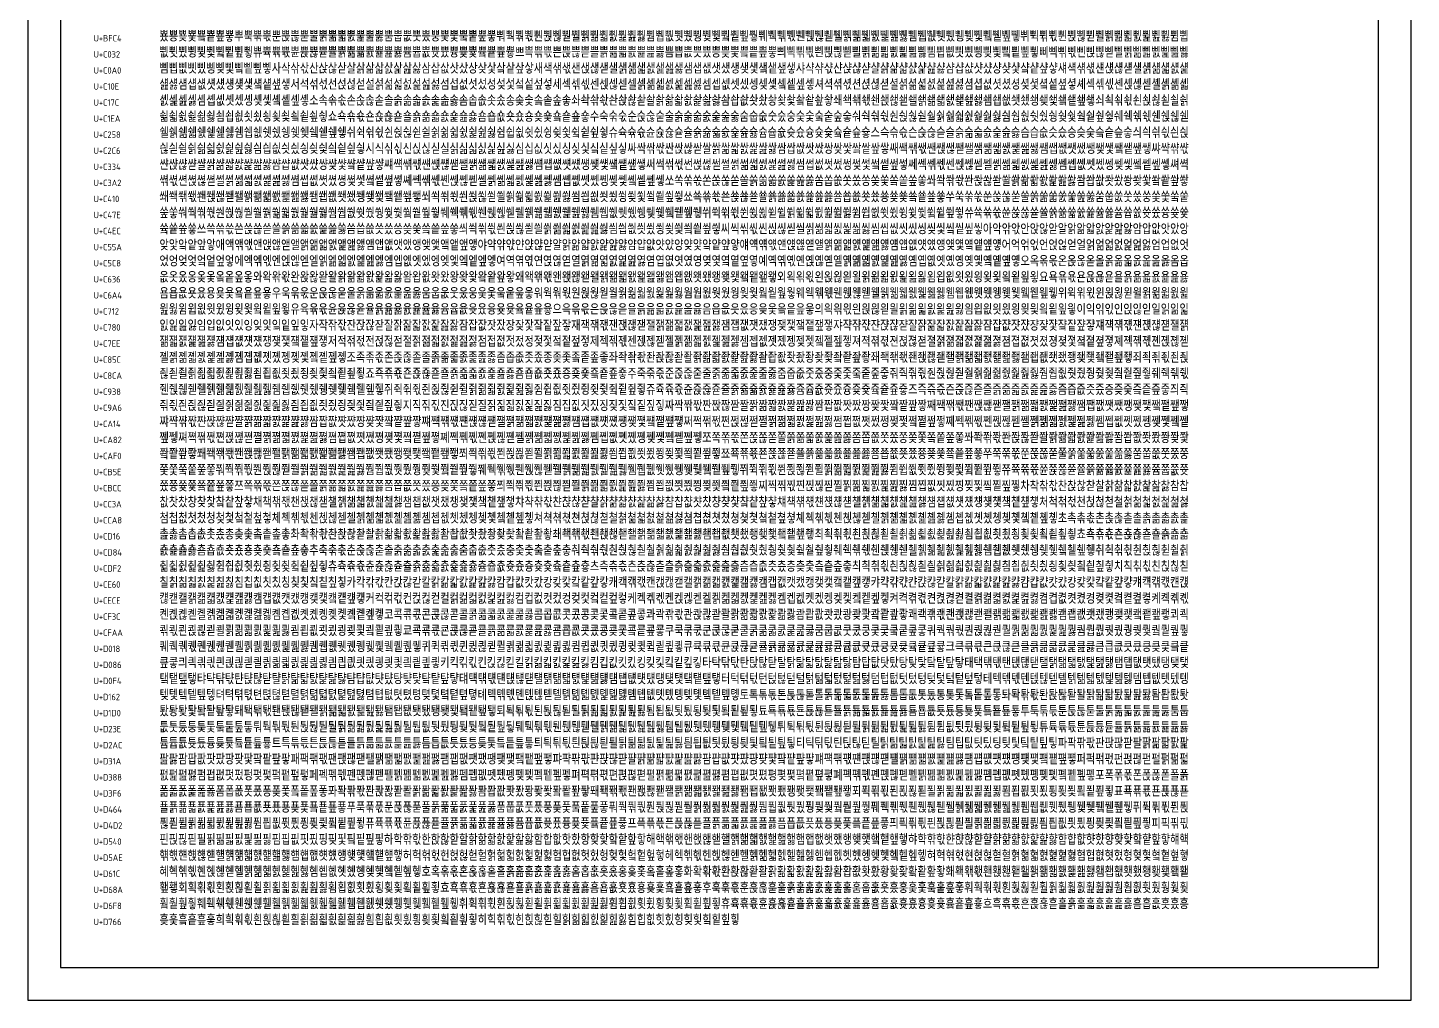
# Model space of a CAD drawing. Extents: x 0 to 2140, y 0 to 594.
# Drawn here: x 1720 to 2140, y 0 to 295.1 of the extents above; entities that cross this region are included whole.
import ezdxf

# ---------------------------------------------------------------- set-up
doc = ezdxf.new("R2010")
doc.units = 0
for name, color, linetype, true_color in [('FRAME', 7, 'Continuous', 0xffffff), ('NOTE', 7, 'Continuous', 0xc0c0c0), ('TEXT', 7, 'Continuous', 0xffffff)]:
    doc.layers.add(name, color=color, linetype=linetype, true_color=true_color)
doc.styles.add('MC_KR', font='tssdeng.shx', dxfattribs={"bigfont": 'minicad_kr.shx'})
doc.styles.get("Standard").update_dxf_attribs({"font": 'tssdeng.shx', "bigfont": 'TSSDCHN.SHX'})

msp = doc.modelspace()

# ---------------------------------------------------------------- linework, layer by layer
at = {"layer": 'FRAME'}
for p, q in [((1720, 594), (1720, 0)), ((2140, 0), (2140, 594)), ((1730, 584), (1730, 10)), ((2130, 10), (2130, 584)), ((1730, 10), (2130, 10)), ((1720, 0), (2140, 0))]:
    msp.add_line(p, q, dxfattribs=at)

# ---------------------------------------------------------------- texts
at = {"layer": 'NOTE'}
for s, p in [('U+BFC4', (1740, 290.9375)), ('U+C032', (1740, 286.0625)), ('U+C0A0', (1740, 281.1875)), ('U+C10E', (1740, 276.3125)), ('U+C17C', (1740, 271.4375)), ('U+C1EA', (1740, 266.5625)), ('U+C258', (1740, 261.6875)), ('U+C2C6', (1740, 256.8125)), ('U+C334', (1740, 251.9375)), ('U+C3A2', (1740, 247.0625)), ('U+C410', (1740, 242.1875)), ('U+C47E', (1740, 237.3125)), ('U+C4EC', (1740, 232.4375)), ('U+C55A', (1740, 227.5625)), ('U+C5C8', (1740, 222.6875)), ('U+C636', (1740, 217.8125)), ('U+C6A4', (1740, 212.9375)), ('U+C712', (1740, 208.0625)), ('U+C780', (1740, 203.1875)), ('U+C7EE', (1740, 198.3125)), ('U+C85C', (1740, 193.4375)), ('U+C8CA', (1740, 188.5625)), ('U+C938', (1740, 183.6875)), ('U+C9A6', (1740, 178.8125)), ('U+CA14', (1740, 173.9375)), ('U+CA82', (1740, 169.0625)), ('U+CAF0', (1740, 164.1875)), ('U+CB5E', (1740, 159.3125)), ('U+CBCC', (1740, 154.4375)), ('U+CC3A', (1740, 149.5625)), ('U+CCA8', (1740, 144.6875)), ('U+CD16', (1740, 139.8125)), ('U+CD84', (1740, 134.9375)), ('U+CDF2', (1740, 130.0625)), ('U+CE60', (1740, 125.1875)), ('U+CECE', (1740, 120.3125)), ('U+CF3C', (1740, 115.4375)), ('U+CFAA', (1740, 110.5625)), ('U+D018', (1740, 105.6875)), ('U+D086', (1740, 100.8125)), ('U+D0F4', (1740, 95.9375)), ('U+D162', (1740, 91.0625)), ('U+D1D0', (1740, 86.1875)), ('U+D23E', (1740, 81.3125)), ('U+D2AC', (1740, 76.4375)), ('U+D31A', (1740, 71.5625)), ('U+D388', (1740, 66.6875)), ('U+D3F6', (1740, 61.8125)), ('U+D464', (1740, 56.9375)), ('U+D4D2', (1740, 52.0625)), ('U+D540', (1740, 47.1875)), ('U+D5AE', (1740, 42.3125)), ('U+D61C', (1740, 37.4375)), ('U+D68A', (1740, 32.5625)), ('U+D6F8', (1740, 27.6875)), ('U+D766', (1740, 22.8125))]:
    msp.add_text(s, height=1.95, dxfattribs=at).set_placement(p)
at = {"layer": 'TEXT', "style": 'MC_KR'}
for s, p in [('뿄뿅뿆뿇뿈뿉뿊뿋뿌뿍뿎뿏뿐뿑뿒뿓뿔뿕뿖뿗뿘뿙뿚뿛뿜뿝뿞뿟뿠뿡뿢뿣뿤뿥뿦뿧뿨뿩뿪뿫뿬뿭뿮뿯뿰뿱뿲뿳뿴뿵뿶뿷뿸뿹뿺뿻뿼뿽뿾뿿쀀쀁쀂쀃쀄쀅쀆쀇쀈쀉쀊쀋쀌쀍쀎쀏쀐쀑쀒쀓쀔쀕쀖쀗쀘쀙쀚쀛쀜쀝쀞쀟쀠쀡쀢쀣쀤쀥쀦쀧쀨쀩쀪쀫쀬쀭쀮쀯쀰쀱', (1760, 290.9375)), ('쀲쀳쀴쀵쀶쀷쀸쀹쀺쀻쀼쀽쀾쀿쁀쁁쁂쁃쁄쁅쁆쁇쁈쁉쁊쁋쁌쁍쁎쁏쁐쁑쁒쁓쁔쁕쁖쁗쁘쁙쁚쁛쁜쁝쁞쁟쁠쁡쁢쁣쁤쁥쁦쁧쁨쁩쁪쁫쁬쁭쁮쁯쁰쁱쁲쁳쁴쁵쁶쁷쁸쁹쁺쁻쁼쁽쁾쁿삀삁삂삃삄삅삆삇삈삉삊삋삌삍삎삏삐삑삒삓삔삕삖삗삘삙삚삛삜삝삞삟', (1760, 286.0625)), ('삠삡삢삣삤삥삦삧삨삩삪삫사삭삮삯산삱삲삳살삵삶삷삸삹삺삻삼삽삾삿샀상샂샃샄샅샆샇새색샊샋샌샍샎샏샐샑샒샓샔샕샖샗샘샙샚샛샜생샞샟샠샡샢샣샤샥샦샧샨샩샪샫샬샭샮샯샰샱샲샳샴샵샶샷샸샹샺샻샼샽샾샿섀섁섂섃섄섅섆섇섈섉섊섋섌섍', (1760, 281.1875)), ('섎섏섐섑섒섓섔섕섖섗섘섙섚섛서석섞섟선섡섢섣설섥섦섧섨섩섪섫섬섭섮섯섰성섲섳섴섵섶섷세섹섺섻센섽섾섿셀셁셂셃셄셅셆셇셈셉셊셋셌셍셎셏셐셑셒셓셔셕셖셗션셙셚셛셜셝셞셟셠셡셢셣셤셥셦셧셨셩셪셫셬셭셮셯셰셱셲셳셴셵셶셷셸셹셺셻', (1760, 276.3125)), ('셼셽셾셿솀솁솂솃솄솅솆솇솈솉솊솋소속솎솏손솑솒솓솔솕솖솗솘솙솚솛솜솝솞솟솠송솢솣솤솥솦솧솨솩솪솫솬솭솮솯솰솱솲솳솴솵솶솷솸솹솺솻솼솽솾솿쇀쇁쇂쇃쇄쇅쇆쇇쇈쇉쇊쇋쇌쇍쇎쇏쇐쇑쇒쇓쇔쇕쇖쇗쇘쇙쇚쇛쇜쇝쇞쇟쇠쇡쇢쇣쇤쇥쇦쇧쇨쇩', (1760, 271.4375)), ('쇪쇫쇬쇭쇮쇯쇰쇱쇲쇳쇴쇵쇶쇷쇸쇹쇺쇻쇼쇽쇾쇿숀숁숂숃숄숅숆숇숈숉숊숋숌숍숎숏숐숑숒숓숔숕숖숗수숙숚숛순숝숞숟술숡숢숣숤숥숦숧숨숩숪숫숬숭숮숯숰숱숲숳숴숵숶숷숸숹숺숻숼숽숾숿쉀쉁쉂쉃쉄쉅쉆쉇쉈쉉쉊쉋쉌쉍쉎쉏쉐쉑쉒쉓쉔쉕쉖쉗', (1760, 266.5625)), ('쉘쉙쉚쉛쉜쉝쉞쉟쉠쉡쉢쉣쉤쉥쉦쉧쉨쉩쉪쉫쉬쉭쉮쉯쉰쉱쉲쉳쉴쉵쉶쉷쉸쉹쉺쉻쉼쉽쉾쉿슀슁슂슃슄슅슆슇슈슉슊슋슌슍슎슏슐슑슒슓슔슕슖슗슘슙슚슛슜슝슞슟슠슡슢슣스슥슦슧슨슩슪슫슬슭슮슯슰슱슲슳슴습슶슷슸승슺슻슼슽슾슿싀싁싂싃싄싅', (1760, 261.6875)), ('싆싇싈싉싊싋싌싍싎싏싐싑싒싓싔싕싖싗싘싙싚싛시식싞싟신싡싢싣실싥싦싧싨싩싪싫심십싮싯싰싱싲싳싴싵싶싷싸싹싺싻싼싽싾싿쌀쌁쌂쌃쌄쌅쌆쌇쌈쌉쌊쌋쌌쌍쌎쌏쌐쌑쌒쌓쌔쌕쌖쌗쌘쌙쌚쌛쌜쌝쌞쌟쌠쌡쌢쌣쌤쌥쌦쌧쌨쌩쌪쌫쌬쌭쌮쌯쌰쌱쌲쌳', (1760, 256.8125)), ('쌴쌵쌶쌷쌸쌹쌺쌻쌼쌽쌾쌿썀썁썂썃썄썅썆썇썈썉썊썋썌썍썎썏썐썑썒썓썔썕썖썗썘썙썚썛썜썝썞썟썠썡썢썣썤썥썦썧써썩썪썫썬썭썮썯썰썱썲썳썴썵썶썷썸썹썺썻썼썽썾썿쎀쎁쎂쎃쎄쎅쎆쎇쎈쎉쎊쎋쎌쎍쎎쎏쎐쎑쎒쎓쎔쎕쎖쎗쎘쎙쎚쎛쎜쎝쎞쎟쎠쎡', (1760, 251.9375)), ('쎢쎣쎤쎥쎦쎧쎨쎩쎪쎫쎬쎭쎮쎯쎰쎱쎲쎳쎴쎵쎶쎷쎸쎹쎺쎻쎼쎽쎾쎿쏀쏁쏂쏃쏄쏅쏆쏇쏈쏉쏊쏋쏌쏍쏎쏏쏐쏑쏒쏓쏔쏕쏖쏗쏘쏙쏚쏛쏜쏝쏞쏟쏠쏡쏢쏣쏤쏥쏦쏧쏨쏩쏪쏫쏬쏭쏮쏯쏰쏱쏲쏳쏴쏵쏶쏷쏸쏹쏺쏻쏼쏽쏾쏿쐀쐁쐂쐃쐄쐅쐆쐇쐈쐉쐊쐋쐌쐍쐎쐏', (1760, 247.0625)), ('쐐쐑쐒쐓쐔쐕쐖쐗쐘쐙쐚쐛쐜쐝쐞쐟쐠쐡쐢쐣쐤쐥쐦쐧쐨쐩쐪쐫쐬쐭쐮쐯쐰쐱쐲쐳쐴쐵쐶쐷쐸쐹쐺쐻쐼쐽쐾쐿쑀쑁쑂쑃쑄쑅쑆쑇쑈쑉쑊쑋쑌쑍쑎쑏쑐쑑쑒쑓쑔쑕쑖쑗쑘쑙쑚쑛쑜쑝쑞쑟쑠쑡쑢쑣쑤쑥쑦쑧쑨쑩쑪쑫쑬쑭쑮쑯쑰쑱쑲쑳쑴쑵쑶쑷쑸쑹쑺쑻쑼쑽', (1760, 242.1875)), ('쑾쑿쒀쒁쒂쒃쒄쒅쒆쒇쒈쒉쒊쒋쒌쒍쒎쒏쒐쒑쒒쒓쒔쒕쒖쒗쒘쒙쒚쒛쒜쒝쒞쒟쒠쒡쒢쒣쒤쒥쒦쒧쒨쒩쒪쒫쒬쒭쒮쒯쒰쒱쒲쒳쒴쒵쒶쒷쒸쒹쒺쒻쒼쒽쒾쒿쓀쓁쓂쓃쓄쓅쓆쓇쓈쓉쓊쓋쓌쓍쓎쓏쓐쓑쓒쓓쓔쓕쓖쓗쓘쓙쓚쓛쓜쓝쓞쓟쓠쓡쓢쓣쓤쓥쓦쓧쓨쓩쓪쓫', (1760, 237.3125)), ('쓬쓭쓮쓯쓰쓱쓲쓳쓴쓵쓶쓷쓸쓹쓺쓻쓼쓽쓾쓿씀씁씂씃씄씅씆씇씈씉씊씋씌씍씎씏씐씑씒씓씔씕씖씗씘씙씚씛씜씝씞씟씠씡씢씣씤씥씦씧씨씩씪씫씬씭씮씯씰씱씲씳씴씵씶씷씸씹씺씻씼씽씾씿앀앁앂앃아악앆앇안앉않앋알앍앎앏앐앑앒앓암압앖앗았앙', (1760, 232.4375)), ('앚앛앜앝앞앟애액앢앣앤앥앦앧앨앩앪앫앬앭앮앯앰앱앲앳앴앵앶앷앸앹앺앻야약앾앿얀얁얂얃얄얅얆얇얈얉얊얋얌얍얎얏얐양얒얓얔얕얖얗얘얙얚얛얜얝얞얟얠얡얢얣얤얥얦얧얨얩얪얫얬얭얮얯얰얱얲얳어억얶얷언얹얺얻얼얽얾얿엀엁엂엃엄업없엇', (1760, 227.5625)), ('었엉엊엋엌엍엎엏에엑엒엓엔엕엖엗엘엙엚엛엜엝엞엟엠엡엢엣엤엥엦엧엨엩엪엫여역엮엯연엱엲엳열엵엶엷엸엹엺엻염엽엾엿였영옂옃옄옅옆옇예옉옊옋옌옍옎옏옐옑옒옓옔옕옖옗옘옙옚옛옜옝옞옟옠옡옢옣오옥옦옧온옩옪옫올옭옮옯옰옱옲옳옴옵', (1760, 222.6875)), ('옶옷옸옹옺옻옼옽옾옿와왁왂왃완왅왆왇왈왉왊왋왌왍왎왏왐왑왒왓왔왕왖왗왘왙왚왛왜왝왞왟왠왡왢왣왤왥왦왧왨왩왪왫왬왭왮왯왰왱왲왳왴왵왶왷외왹왺왻왼왽왾왿욀욁욂욃욄욅욆욇욈욉욊욋욌욍욎욏욐욑욒욓요욕욖욗욘욙욚욛욜욝욞욟욠욡욢욣', (1760, 217.8125)), ('욤욥욦욧욨용욪욫욬욭욮욯우욱욲욳운욵욶욷울욹욺욻욼욽욾욿움웁웂웃웄웅웆웇웈웉웊웋워웍웎웏원웑웒웓월웕웖웗웘웙웚웛웜웝웞웟웠웡웢웣웤웥웦웧웨웩웪웫웬웭웮웯웰웱웲웳웴웵웶웷웸웹웺웻웼웽웾웿윀윁윂윃위윅윆윇윈윉윊윋윌윍윎윏윐윑', (1760, 212.9375)), ('윒윓윔윕윖윗윘윙윚윛윜윝윞윟유육윢윣윤윥윦윧율윩윪윫윬윭윮윯윰윱윲윳윴융윶윷윸윹윺윻으윽윾윿은읁읂읃을읅읆읇읈읉읊읋음읍읎읏읐응읒읓읔읕읖읗의읙읚읛읜읝읞읟읠읡읢읣읤읥읦읧읨읩읪읫읬읭읮읯읰읱읲읳이익읶읷인읹읺읻일읽읾읿', (1760, 208.0625)), ('잀잁잂잃임입잆잇있잉잊잋잌잍잎잏자작잒잓잔잕잖잗잘잙잚잛잜잝잞잟잠잡잢잣잤장잦잧잨잩잪잫재잭잮잯잰잱잲잳잴잵잶잷잸잹잺잻잼잽잾잿쟀쟁쟂쟃쟄쟅쟆쟇쟈쟉쟊쟋쟌쟍쟎쟏쟐쟑쟒쟓쟔쟕쟖쟗쟘쟙쟚쟛쟜쟝쟞쟟쟠쟡쟢쟣쟤쟥쟦쟧쟨쟩쟪쟫쟬쟭', (1760, 203.1875)), ('쟮쟯쟰쟱쟲쟳쟴쟵쟶쟷쟸쟹쟺쟻쟼쟽쟾쟿저적젂젃전젅젆젇절젉젊젋젌젍젎젏점접젒젓젔정젖젗젘젙젚젛제젝젞젟젠젡젢젣젤젥젦젧젨젩젪젫젬젭젮젯젰젱젲젳젴젵젶젷져젹젺젻젼젽젾젿졀졁졂졃졄졅졆졇졈졉졊졋졌졍졎졏졐졑졒졓졔졕졖졗졘졙졚졛', (1760, 198.3125)), ('졜졝졞졟졠졡졢졣졤졥졦졧졨졩졪졫졬졭졮졯조족졲졳존졵졶졷졸졹졺졻졼졽졾졿좀좁좂좃좄종좆좇좈좉좊좋좌좍좎좏좐좑좒좓좔좕좖좗좘좙좚좛좜좝좞좟좠좡좢좣좤좥좦좧좨좩좪좫좬좭좮좯좰좱좲좳좴좵좶좷좸좹좺좻좼좽좾좿죀죁죂죃죄죅죆죇죈죉', (1760, 193.4375)), ('죊죋죌죍죎죏죐죑죒죓죔죕죖죗죘죙죚죛죜죝죞죟죠죡죢죣죤죥죦죧죨죩죪죫죬죭죮죯죰죱죲죳죴죵죶죷죸죹죺죻주죽죾죿준줁줂줃줄줅줆줇줈줉줊줋줌줍줎줏줐중줒줓줔줕줖줗줘줙줚줛줜줝줞줟줠줡줢줣줤줥줦줧줨줩줪줫줬줭줮줯줰줱줲줳줴줵줶줷', (1760, 188.5625)), ('줸줹줺줻줼줽줾줿쥀쥁쥂쥃쥄쥅쥆쥇쥈쥉쥊쥋쥌쥍쥎쥏쥐쥑쥒쥓쥔쥕쥖쥗쥘쥙쥚쥛쥜쥝쥞쥟쥠쥡쥢쥣쥤쥥쥦쥧쥨쥩쥪쥫쥬쥭쥮쥯쥰쥱쥲쥳쥴쥵쥶쥷쥸쥹쥺쥻쥼쥽쥾쥿즀즁즂즃즄즅즆즇즈즉즊즋즌즍즎즏즐즑즒즓즔즕즖즗즘즙즚즛즜증즞즟즠즡즢즣즤즥', (1760, 183.6875)), ('즦즧즨즩즪즫즬즭즮즯즰즱즲즳즴즵즶즷즸즹즺즻즼즽즾즿지직짂짃진짅짆짇질짉짊짋짌짍짎짏짐집짒짓짔징짖짗짘짙짚짛짜짝짞짟짠짡짢짣짤짥짦짧짨짩짪짫짬짭짮짯짰짱짲짳짴짵짶짷째짹짺짻짼짽짾짿쨀쨁쨂쨃쨄쨅쨆쨇쨈쨉쨊쨋쨌쨍쨎쨏쨐쨑쨒쨓', (1760, 178.8125)), ('쨔쨕쨖쨗쨘쨙쨚쨛쨜쨝쨞쨟쨠쨡쨢쨣쨤쨥쨦쨧쨨쨩쨪쨫쨬쨭쨮쨯쨰쨱쨲쨳쨴쨵쨶쨷쨸쨹쨺쨻쨼쨽쨾쨿쩀쩁쩂쩃쩄쩅쩆쩇쩈쩉쩊쩋쩌쩍쩎쩏쩐쩑쩒쩓쩔쩕쩖쩗쩘쩙쩚쩛쩜쩝쩞쩟쩠쩡쩢쩣쩤쩥쩦쩧쩨쩩쩪쩫쩬쩭쩮쩯쩰쩱쩲쩳쩴쩵쩶쩷쩸쩹쩺쩻쩼쩽쩾쩿쪀쪁', (1760, 173.9375)), ('쪂쪃쪄쪅쪆쪇쪈쪉쪊쪋쪌쪍쪎쪏쪐쪑쪒쪓쪔쪕쪖쪗쪘쪙쪚쪛쪜쪝쪞쪟쪠쪡쪢쪣쪤쪥쪦쪧쪨쪩쪪쪫쪬쪭쪮쪯쪰쪱쪲쪳쪴쪵쪶쪷쪸쪹쪺쪻쪼쪽쪾쪿쫀쫁쫂쫃쫄쫅쫆쫇쫈쫉쫊쫋쫌쫍쫎쫏쫐쫑쫒쫓쫔쫕쫖쫗쫘쫙쫚쫛쫜쫝쫞쫟쫠쫡쫢쫣쫤쫥쫦쫧쫨쫩쫪쫫쫬쫭쫮쫯', (1760, 169.0625)), ('쫰쫱쫲쫳쫴쫵쫶쫷쫸쫹쫺쫻쫼쫽쫾쫿쬀쬁쬂쬃쬄쬅쬆쬇쬈쬉쬊쬋쬌쬍쬎쬏쬐쬑쬒쬓쬔쬕쬖쬗쬘쬙쬚쬛쬜쬝쬞쬟쬠쬡쬢쬣쬤쬥쬦쬧쬨쬩쬪쬫쬬쬭쬮쬯쬰쬱쬲쬳쬴쬵쬶쬷쬸쬹쬺쬻쬼쬽쬾쬿쭀쭁쭂쭃쭄쭅쭆쭇쭈쭉쭊쭋쭌쭍쭎쭏쭐쭑쭒쭓쭔쭕쭖쭗쭘쭙쭚쭛쭜쭝', (1760, 164.1875)), ('쭞쭟쭠쭡쭢쭣쭤쭥쭦쭧쭨쭩쭪쭫쭬쭭쭮쭯쭰쭱쭲쭳쭴쭵쭶쭷쭸쭹쭺쭻쭼쭽쭾쭿쮀쮁쮂쮃쮄쮅쮆쮇쮈쮉쮊쮋쮌쮍쮎쮏쮐쮑쮒쮓쮔쮕쮖쮗쮘쮙쮚쮛쮜쮝쮞쮟쮠쮡쮢쮣쮤쮥쮦쮧쮨쮩쮪쮫쮬쮭쮮쮯쮰쮱쮲쮳쮴쮵쮶쮷쮸쮹쮺쮻쮼쮽쮾쮿쯀쯁쯂쯃쯄쯅쯆쯇쯈쯉쯊쯋', (1760, 159.3125)), ('쯌쯍쯎쯏쯐쯑쯒쯓쯔쯕쯖쯗쯘쯙쯚쯛쯜쯝쯞쯟쯠쯡쯢쯣쯤쯥쯦쯧쯨쯩쯪쯫쯬쯭쯮쯯쯰쯱쯲쯳쯴쯵쯶쯷쯸쯹쯺쯻쯼쯽쯾쯿찀찁찂찃찄찅찆찇찈찉찊찋찌찍찎찏찐찑찒찓찔찕찖찗찘찙찚찛찜찝찞찟찠찡찢찣찤찥찦찧차착찪찫찬찭찮찯찰찱찲찳찴찵찶찷참찹', (1760, 154.4375)), ('찺찻찼창찾찿챀챁챂챃채책챆챇챈챉챊챋챌챍챎챏챐챑챒챓챔챕챖챗챘챙챚챛챜챝챞챟챠챡챢챣챤챥챦챧챨챩챪챫챬챭챮챯챰챱챲챳챴챵챶챷챸챹챺챻챼챽챾챿첀첁첂첃첄첅첆첇첈첉첊첋첌첍첎첏첐첑첒첓첔첕첖첗처척첚첛천첝첞첟철첡첢첣첤첥첦첧', (1760, 149.5625)), ('첨첩첪첫첬청첮첯첰첱첲첳체첵첶첷첸첹첺첻첼첽첾첿쳀쳁쳂쳃쳄쳅쳆쳇쳈쳉쳊쳋쳌쳍쳎쳏쳐쳑쳒쳓쳔쳕쳖쳗쳘쳙쳚쳛쳜쳝쳞쳟쳠쳡쳢쳣쳤쳥쳦쳧쳨쳩쳪쳫쳬쳭쳮쳯쳰쳱쳲쳳쳴쳵쳶쳷쳸쳹쳺쳻쳼쳽쳾쳿촀촁촂촃촄촅촆촇초촉촊촋촌촍촎촏촐촑촒촓촔촕', (1760, 144.6875)), ('촖촗촘촙촚촛촜총촞촟촠촡촢촣촤촥촦촧촨촩촪촫촬촭촮촯촰촱촲촳촴촵촶촷촸촹촺촻촼촽촾촿쵀쵁쵂쵃쵄쵅쵆쵇쵈쵉쵊쵋쵌쵍쵎쵏쵐쵑쵒쵓쵔쵕쵖쵗쵘쵙쵚쵛최쵝쵞쵟쵠쵡쵢쵣쵤쵥쵦쵧쵨쵩쵪쵫쵬쵭쵮쵯쵰쵱쵲쵳쵴쵵쵶쵷쵸쵹쵺쵻쵼쵽쵾쵿춀춁춂춃', (1760, 139.8125)), ('춄춅춆춇춈춉춊춋춌춍춎춏춐춑춒춓추축춖춗춘춙춚춛출춝춞춟춠춡춢춣춤춥춦춧춨충춪춫춬춭춮춯춰춱춲춳춴춵춶춷춸춹춺춻춼춽춾춿췀췁췂췃췄췅췆췇췈췉췊췋췌췍췎췏췐췑췒췓췔췕췖췗췘췙췚췛췜췝췞췟췠췡췢췣췤췥췦췧취췩췪췫췬췭췮췯췰췱', (1760, 134.9375)), ('췲췳췴췵췶췷췸췹췺췻췼췽췾췿츀츁츂츃츄츅츆츇츈츉츊츋츌츍츎츏츐츑츒츓츔츕츖츗츘츙츚츛츜츝츞츟츠측츢츣츤츥츦츧츨츩츪츫츬츭츮츯츰츱츲츳츴층츶츷츸츹츺츻츼츽츾츿칀칁칂칃칄칅칆칇칈칉칊칋칌칍칎칏칐칑칒칓칔칕칖칗치칙칚칛친칝칞칟', (1760, 130.0625)), ('칠칡칢칣칤칥칦칧침칩칪칫칬칭칮칯칰칱칲칳카칵칶칷칸칹칺칻칼칽칾칿캀캁캂캃캄캅캆캇캈캉캊캋캌캍캎캏캐캑캒캓캔캕캖캗캘캙캚캛캜캝캞캟캠캡캢캣캤캥캦캧캨캩캪캫캬캭캮캯캰캱캲캳캴캵캶캷캸캹캺캻캼캽캾캿컀컁컂컃컄컅컆컇컈컉컊컋컌컍', (1760, 125.1875)), ('컎컏컐컑컒컓컔컕컖컗컘컙컚컛컜컝컞컟컠컡컢컣커컥컦컧컨컩컪컫컬컭컮컯컰컱컲컳컴컵컶컷컸컹컺컻컼컽컾컿케켁켂켃켄켅켆켇켈켉켊켋켌켍켎켏켐켑켒켓켔켕켖켗켘켙켚켛켜켝켞켟켠켡켢켣켤켥켦켧켨켩켪켫켬켭켮켯켰켱켲켳켴켵켶켷켸켹켺켻', (1760, 120.3125)), ('켼켽켾켿콀콁콂콃콄콅콆콇콈콉콊콋콌콍콎콏콐콑콒콓코콕콖콗콘콙콚콛콜콝콞콟콠콡콢콣콤콥콦콧콨콩콪콫콬콭콮콯콰콱콲콳콴콵콶콷콸콹콺콻콼콽콾콿쾀쾁쾂쾃쾄쾅쾆쾇쾈쾉쾊쾋쾌쾍쾎쾏쾐쾑쾒쾓쾔쾕쾖쾗쾘쾙쾚쾛쾜쾝쾞쾟쾠쾡쾢쾣쾤쾥쾦쾧쾨쾩', (1760, 115.4375)), ('쾪쾫쾬쾭쾮쾯쾰쾱쾲쾳쾴쾵쾶쾷쾸쾹쾺쾻쾼쾽쾾쾿쿀쿁쿂쿃쿄쿅쿆쿇쿈쿉쿊쿋쿌쿍쿎쿏쿐쿑쿒쿓쿔쿕쿖쿗쿘쿙쿚쿛쿜쿝쿞쿟쿠쿡쿢쿣쿤쿥쿦쿧쿨쿩쿪쿫쿬쿭쿮쿯쿰쿱쿲쿳쿴쿵쿶쿷쿸쿹쿺쿻쿼쿽쿾쿿퀀퀁퀂퀃퀄퀅퀆퀇퀈퀉퀊퀋퀌퀍퀎퀏퀐퀑퀒퀓퀔퀕퀖퀗', (1760, 110.5625)), ('퀘퀙퀚퀛퀜퀝퀞퀟퀠퀡퀢퀣퀤퀥퀦퀧퀨퀩퀪퀫퀬퀭퀮퀯퀰퀱퀲퀳퀴퀵퀶퀷퀸퀹퀺퀻퀼퀽퀾퀿큀큁큂큃큄큅큆큇큈큉큊큋큌큍큎큏큐큑큒큓큔큕큖큗큘큙큚큛큜큝큞큟큠큡큢큣큤큥큦큧큨큩큪큫크큭큮큯큰큱큲큳클큵큶큷큸큹큺큻큼큽큾큿킀킁킂킃킄킅', (1760, 105.6875)), ('킆킇킈킉킊킋킌킍킎킏킐킑킒킓킔킕킖킗킘킙킚킛킜킝킞킟킠킡킢킣키킥킦킧킨킩킪킫킬킭킮킯킰킱킲킳킴킵킶킷킸킹킺킻킼킽킾킿타탁탂탃탄탅탆탇탈탉탊탋탌탍탎탏탐탑탒탓탔탕탖탗탘탙탚탛태택탞탟탠탡탢탣탤탥탦탧탨탩탪탫탬탭탮탯탰탱탲탳', (1760, 100.8125)), ('탴탵탶탷탸탹탺탻탼탽탾탿턀턁턂턃턄턅턆턇턈턉턊턋턌턍턎턏턐턑턒턓턔턕턖턗턘턙턚턛턜턝턞턟턠턡턢턣턤턥턦턧턨턩턪턫턬턭턮턯터턱턲턳턴턵턶턷털턹턺턻턼턽턾턿텀텁텂텃텄텅텆텇텈텉텊텋테텍텎텏텐텑텒텓텔텕텖텗텘텙텚텛템텝텞텟텠텡', (1760, 95.9375)), ('텢텣텤텥텦텧텨텩텪텫텬텭텮텯텰텱텲텳텴텵텶텷텸텹텺텻텼텽텾텿톀톁톂톃톄톅톆톇톈톉톊톋톌톍톎톏톐톑톒톓톔톕톖톗톘톙톚톛톜톝톞톟토톡톢톣톤톥톦톧톨톩톪톫톬톭톮톯톰톱톲톳톴통톶톷톸톹톺톻톼톽톾톿퇀퇁퇂퇃퇄퇅퇆퇇퇈퇉퇊퇋퇌퇍퇎퇏', (1760, 91.0625)), ('퇐퇑퇒퇓퇔퇕퇖퇗퇘퇙퇚퇛퇜퇝퇞퇟퇠퇡퇢퇣퇤퇥퇦퇧퇨퇩퇪퇫퇬퇭퇮퇯퇰퇱퇲퇳퇴퇵퇶퇷퇸퇹퇺퇻퇼퇽퇾퇿툀툁툂툃툄툅툆툇툈툉툊툋툌툍툎툏툐툑툒툓툔툕툖툗툘툙툚툛툜툝툞툟툠툡툢툣툤툥툦툧툨툩툪툫투툭툮툯툰툱툲툳툴툵툶툷툸툹툺툻툼툽', (1760, 86.1875)), ('툾툿퉀퉁퉂퉃퉄퉅퉆퉇퉈퉉퉊퉋퉌퉍퉎퉏퉐퉑퉒퉓퉔퉕퉖퉗퉘퉙퉚퉛퉜퉝퉞퉟퉠퉡퉢퉣퉤퉥퉦퉧퉨퉩퉪퉫퉬퉭퉮퉯퉰퉱퉲퉳퉴퉵퉶퉷퉸퉹퉺퉻퉼퉽퉾퉿튀튁튂튃튄튅튆튇튈튉튊튋튌튍튎튏튐튑튒튓튔튕튖튗튘튙튚튛튜튝튞튟튠튡튢튣튤튥튦튧튨튩튪튫', (1760, 81.3125)), ('튬튭튮튯튰튱튲튳튴튵튶튷트특튺튻튼튽튾튿틀틁틂틃틄틅틆틇틈틉틊틋틌틍틎틏틐틑틒틓틔틕틖틗틘틙틚틛틜틝틞틟틠틡틢틣틤틥틦틧틨틩틪틫틬틭틮틯티틱틲틳틴틵틶틷틸틹틺틻틼틽틾틿팀팁팂팃팄팅팆팇팈팉팊팋파팍팎팏판팑팒팓팔팕팖팗팘팙', (1760, 76.4375)), ('팚팛팜팝팞팟팠팡팢팣팤팥팦팧패팩팪팫팬팭팮팯팰팱팲팳팴팵팶팷팸팹팺팻팼팽팾팿퍀퍁퍂퍃퍄퍅퍆퍇퍈퍉퍊퍋퍌퍍퍎퍏퍐퍑퍒퍓퍔퍕퍖퍗퍘퍙퍚퍛퍜퍝퍞퍟퍠퍡퍢퍣퍤퍥퍦퍧퍨퍩퍪퍫퍬퍭퍮퍯퍰퍱퍲퍳퍴퍵퍶퍷퍸퍹퍺퍻퍼퍽퍾퍿펀펁펂펃펄펅펆펇', (1760, 71.5625)), ('펈펉펊펋펌펍펎펏펐펑펒펓펔펕펖펗페펙펚펛펜펝펞펟펠펡펢펣펤펥펦펧펨펩펪펫펬펭펮펯펰펱펲펳펴펵펶펷편펹펺펻펼펽펾펿폀폁폂폃폄폅폆폇폈평폊폋폌폍폎폏폐폑폒폓폔폕폖폗폘폙폚폛폜폝폞폟폠폡폢폣폤폥폦폧폨폩폪폫포폭폮폯폰폱폲폳폴폵', (1760, 66.6875)), ('폶폷폸폹폺폻폼폽폾폿퐀퐁퐂퐃퐄퐅퐆퐇퐈퐉퐊퐋퐌퐍퐎퐏퐐퐑퐒퐓퐔퐕퐖퐗퐘퐙퐚퐛퐜퐝퐞퐟퐠퐡퐢퐣퐤퐥퐦퐧퐨퐩퐪퐫퐬퐭퐮퐯퐰퐱퐲퐳퐴퐵퐶퐷퐸퐹퐺퐻퐼퐽퐾퐿푀푁푂푃푄푅푆푇푈푉푊푋푌푍푎푏푐푑푒푓푔푕푖푗푘푙푚푛표푝푞푟푠푡푢푣', (1760, 61.8125)), ('푤푥푦푧푨푩푪푫푬푭푮푯푰푱푲푳푴푵푶푷푸푹푺푻푼푽푾푿풀풁풂풃풄풅풆풇품풉풊풋풌풍풎풏풐풑풒풓풔풕풖풗풘풙풚풛풜풝풞풟풠풡풢풣풤풥풦풧풨풩풪풫풬풭풮풯풰풱풲풳풴풵풶풷풸풹풺풻풼풽풾풿퓀퓁퓂퓃퓄퓅퓆퓇퓈퓉퓊퓋퓌퓍퓎퓏퓐퓑', (1760, 56.9375)), ('퓒퓓퓔퓕퓖퓗퓘퓙퓚퓛퓜퓝퓞퓟퓠퓡퓢퓣퓤퓥퓦퓧퓨퓩퓪퓫퓬퓭퓮퓯퓰퓱퓲퓳퓴퓵퓶퓷퓸퓹퓺퓻퓼퓽퓾퓿픀픁픂픃프픅픆픇픈픉픊픋플픍픎픏픐픑픒픓픔픕픖픗픘픙픚픛픜픝픞픟픠픡픢픣픤픥픦픧픨픩픪픫픬픭픮픯픰픱픲픳픴픵픶픷픸픹픺픻피픽픾픿', (1760, 52.0625)), ('핀핁핂핃필핅핆핇핈핉핊핋핌핍핎핏핐핑핒핓핔핕핖핗하학핚핛한핝핞핟할핡핢핣핤핥핦핧함합핪핫핬항핮핯핰핱핲핳해핵핶핷핸핹핺핻핼핽핾핿햀햁햂햃햄햅햆햇했행햊햋햌햍햎햏햐햑햒햓햔햕햖햗햘햙햚햛햜햝햞햟햠햡햢햣햤향햦햧햨햩햪햫햬햭', (1760, 47.1875)), ('햮햯햰햱햲햳햴햵햶햷햸햹햺햻햼햽햾햿헀헁헂헃헄헅헆헇허헉헊헋헌헍헎헏헐헑헒헓헔헕헖헗험헙헚헛헜헝헞헟헠헡헢헣헤헥헦헧헨헩헪헫헬헭헮헯헰헱헲헳헴헵헶헷헸헹헺헻헼헽헾헿혀혁혂혃현혅혆혇혈혉혊혋혌혍혎혏혐협혒혓혔형혖혗혘혙혚혛', (1760, 42.3125)), ('혜혝혞혟혠혡혢혣혤혥혦혧혨혩혪혫혬혭혮혯혰혱혲혳혴혵혶혷호혹혺혻혼혽혾혿홀홁홂홃홄홅홆홇홈홉홊홋홌홍홎홏홐홑홒홓화확홖홗환홙홚홛활홝홞홟홠홡홢홣홤홥홦홧홨황홪홫홬홭홮홯홰홱홲홳홴홵홶홷홸홹홺홻홼홽홾홿횀횁횂횃횄횅횆횇횈횉', (1760, 37.4375)), ('횊횋회획횎횏횐횑횒횓횔횕횖횗횘횙횚횛횜횝횞횟횠횡횢횣횤횥횦횧효횩횪횫횬횭횮횯횰횱횲횳횴횵횶횷횸횹횺횻횼횽횾횿훀훁훂훃후훅훆훇훈훉훊훋훌훍훎훏훐훑훒훓훔훕훖훗훘훙훚훛훜훝훞훟훠훡훢훣훤훥훦훧훨훩훪훫훬훭훮훯훰훱훲훳훴훵훶훷', (1760, 32.5625)), ('훸훹훺훻훼훽훾훿휀휁휂휃휄휅휆휇휈휉휊휋휌휍휎휏휐휑휒휓휔휕휖휗휘휙휚휛휜휝휞휟휠휡휢휣휤휥휦휧휨휩휪휫휬휭휮휯휰휱휲휳휴휵휶휷휸휹휺휻휼휽휾휿흀흁흂흃흄흅흆흇흈흉흊흋흌흍흎흏흐흑흒흓흔흕흖흗흘흙흚흛흜흝흞흟흠흡흢흣흤흥', (1760, 27.6875)), ('흦흧흨흩흪흫희흭흮흯흰흱흲흳흴흵흶흷흸흹흺흻흼흽흾흿힀힁힂힃힄힅힆힇히힉힊힋힌힍힎힏힐힑힒힓힔힕힖힗힘힙힚힛힜힝힞힟힠힡힢힣', (1760, 22.8125))]:
    msp.add_text(s, height=3.25, dxfattribs=at).set_placement(p)

doc.saveas('drawing.dxf')
